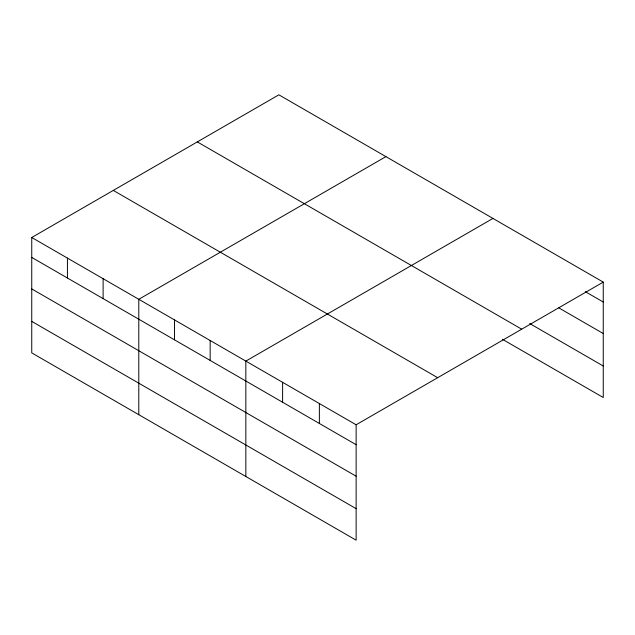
<?xml version="1.0" encoding="UTF-8"?>
<svg xmlns="http://www.w3.org/2000/svg" width="635" height="635" viewBox="0 0 635 635"><rect width="100%" height="100%" fill="white"/><g stroke="black" fill="none" stroke-linecap="round" stroke-linejoin="round"><path stroke-width="0.95" d="M502.364 339.257L603.25 397.502L603.25 282.107L278.868 94.821L31.75 237.498L31.75 352.893L356.132 540.179L356.132 424.775L31.75 237.498M385.913 156.623L138.795 299.299L138.795 414.703M492.958 218.424L245.84 361.101L245.84 476.504M356.132 424.775L603.25 282.107M585.295 291.663L603.25 302.022M558.792 307.864L603.25 333.534M529.725 323.548L603.25 365.998M197.318 141.907L521.7 329.184M113.3 190.413L437.682 377.698M31.75 257.421L356.132 444.698M31.75 288.925L356.132 476.21M31.75 321.389L356.132 508.667M319.365 403.55L319.365 423.474M282.607 382.326L282.607 402.249M210.161 340.503L210.161 360.426M174.474 319.897L174.474 339.82M103.116 278.702L103.116 298.625M67.429 258.096L67.429 278.019"/></g></svg>
